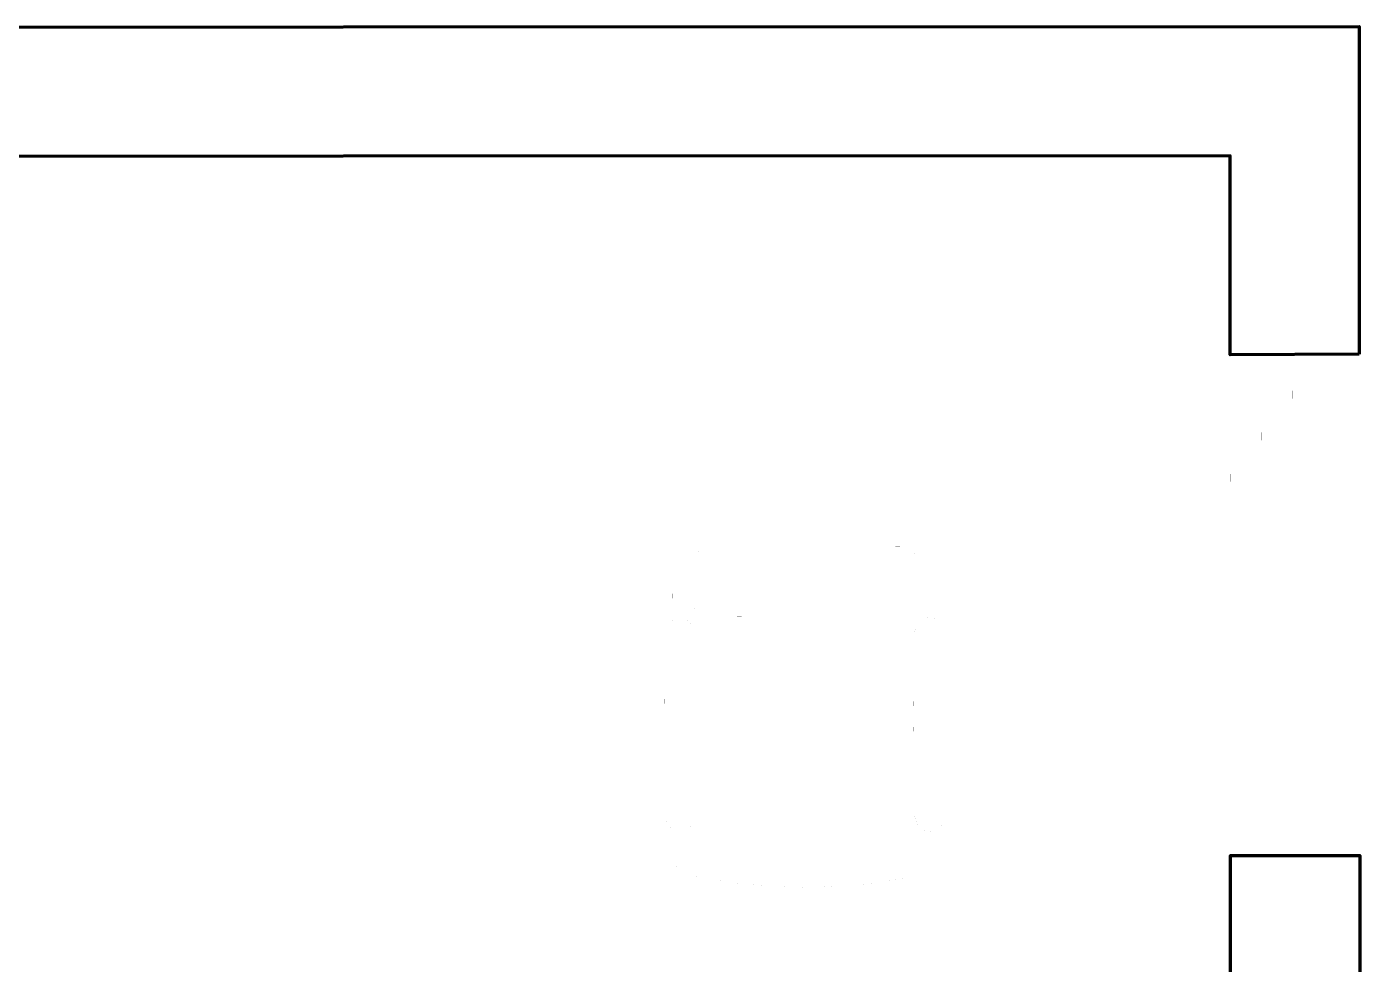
# Model space of a CAD drawing. Header units: metres. Extents: x -6.2 to 4.5, y -5 to 2.9.
# Drawn here: x 1.891 to 4.47, y 1.089 to 2.903 of the extents above; entities that cross this region are included whole.
import ezdxf

# ---------------------------------------------------------------- set-up
doc = ezdxf.new("R2010")
doc.units = ezdxf.units.M
doc.header["$LTSCALE"] = 10
doc.layers.get('0').update_dxf_attribs({"linetype": 'CONTINUOUS', "lineweight": 100})
for name, color, linetype, lineweight in [('roomitems', 2, 'CONTINUOUS', 100), ('walls', 8, 'CONTINUOUS', 100), ('windows', 3, 'CONTINUOUS', 100)]:
    doc.layers.add(name, color=color, linetype=linetype, lineweight=lineweight)

# ---------------------------------------------------------------- blocks, each defined once
blk = doc.blocks.new('W-3-1')
at = {"color": 0}
for points, const_width in [([(-404, 60), (-484.8, 60)], 0.01), ([(-484.8, 60), (-484.8, 50)], 0.01), ([(-404, 60), (-484.8, 60)], 0.01), ([(-478.1, 60), (-484.8, 60)], 0.01), ([(-484.8, 60), (-484.8, 50)], 0.01), ([(-471.4, 60), (-478.1, 60)], 0.01), ([(-464.8, 60), (-471.4, 60)], 0.01), ([(-458.1, 60), (-464.8, 60)], 0.01), ([(-451.4, 60), (-458.1, 60)], 0.01), ([(-444.8, 60), (-451.4, 60)], 0.01), ([(-438.1, 60), (-444.8, 60)], 0.01), ([(-431.4, 60), (-438.1, 60)], 0.01), ([(-424.8, 60), (-431.4, 60)], 0.01), ([(-418.1, 60), (-424.8, 60)], 0.01), ([(-411.4, 60), (-418.1, 60)], 0.01), ([(-404.8, 60), (-411.4, 60)], 0.01), ([(-404.8, 60), (-404.8, 60)], 0.01), ([(-323.2, 60), (-404, 60)], 0.01), ([(-323.2, 60), (-404, 60)], 0.01), ([(-242.4, 60), (-323.2, 60)], 0.01), ([(-242.4, 60), (-323.2, 60)], 0.01), ([(-161.6, 60), (-242.4, 60)], 0.01), ([(-161.6, 60), (-242.4, 60)], 0.01), ([(-80.8, 60), (-161.6, 60)], 0.01), ([(-80.8, 60), (-161.6, 60)], 0.01), ([(0, 60), (-80.8, 60)], 0.01), ([(0, 60), (-80.8, 60)], 0.01), ([(80.8, 60), (0, 60)], 0.01), ([(80.8, 60), (0, 60)], 0.01), ([(161.6, 60), (80.8, 60)], 0.01), ([(161.6, 60), (80.8, 60)], 0.01), ([(242.4, 60), (161.6, 60)], 0.01), ([(242.4, 60), (161.6, 60)], 0.01), ([(323.2, 60), (242.4, 60)], 0.01), ([(323.2, 60), (242.4, 60)], 0.01), ([(404, 60), (323.2, 60)], 0.01), ([(404, 60), (323.2, 60)], 0.01), ([(484.8, 60), (404, 60)], 0.01), ([(484.8, 60), (404, 60)], 0.01), ([(411.4, 60), (404.8, 60)], 0.01), ([(418.1, 60), (411.4, 60)], 0.01), ([(424.8, 60), (418.1, 60)], 0.01), ([(431.4, 60), (424.8, 60)], 0.01), ([(438.1, 60), (431.4, 60)], 0.01), ([(444.8, 60), (438.1, 60)], 0.01), ([(451.4, 60), (444.8, 60)], 0.01), ([(458.1, 60), (451.4, 60)], 0.01), ([(464.8, 60), (458.1, 60)], 0.01), ([(471.4, 60), (464.8, 60)], 0.01), ([(478.1, 60), (471.4, 60)], 0.01), ([(484.8, 60), (478.1, 60)], 0.01), ([(484.8, 50), (484.8, 60)], 0.01), ([(484.8, 60), (484.8, 60)], 0.01), ([(484.8, 50), (484.8, 60)], 0.01), ([(-484.8, 50), (-484.8, 40)], 0.01), ([(-484.8, 50), (-484.8, 40)], 0.01), ([(-484.8, 40), (-484.8, 30)], 0.01), ([(-484.8, 40), (-484.8, 30)], 0.01), ([(-484.8, 30), (-484.8, 20)], 0.01), ([(-484.8, 30), (-484.8, 20)], 0.01), ([(484.8, 40), (484.8, 50)], 0.01), ([(484.8, 40), (484.8, 50)], 0.01), ([(484.8, 30), (484.8, 40)], 0.01), ([(484.8, 30), (484.8, 40)], 0.01), ([(484.8, 20), (484.8, 30)], 0.01), ([(484.8, 20), (484.8, 30)], 0.01), ([(-484.8, 20), (-484.8, 10)], 0.01), ([(-484.8, 20), (-484.8, 10)], 0.01), ([(-484.8, 10), (-484.8, 0)], 0.01), ([(-484.8, 10), (-484.8, 0)], 0.01), ([(-484.8, 0), (-484.8, -10)], 0.01), ([(-484.8, 0), (-484.8, 0)], 0.01), ([(-484.8, 0), (-404, 0)], 0.01), ([(-484.8, 0), (-484.8, -10)], 0.01), ([(-484.8, 0), (-484.8, 0)], 0.04), ([(-484.8, 0), (-478.1, 0)], 0.04), ([(-478.1, 0), (-471.4, 0)], 0.04), ([(-471.4, 0), (-464.8, 0)], 0.04), ([(-464.8, 0), (-458.1, 0)], 0.04), ([(-458.1, 0), (-451.4, 0)], 0.04), ([(-451.4, 0), (-444.8, 0)], 0.04), ([(-444.8, 0), (-438.1, 0)], 0.04), ([(-438.1, 0), (-431.4, 0)], 0.04), ([(-431.4, 0), (-424.8, 0)], 0.04), ([(-424.8, 0), (-418.1, 0)], 0.04), ([(-418.1, 0), (-411.4, 0)], 0.04), ([(-411.4, 0), (-404.8, 0)], 0.04), ([(-404, 0), (-323.2, 0)], 0.01), ([(-323.2, 0), (-242.4, 0)], 0.01), ([(-242.4, 0), (-161.6, 0)], 0.01), ([(-161.6, 0), (-80.8, 0)], 0.01), ([(-80.8, 0), (0, 0)], 0.01), ([(-40, 0), (-40, 0)], 0.04), ([(-40, 0), (-33.3, 0)], 0.04), ([(-33.3, 0), (-26.7, 0)], 0.04), ([(-26.7, 0), (-20, 0)], 0.04), ([(-20, 0), (-13.3, 0)], 0.04), ([(-13.3, 0), (-6.7, 0)], 0.04), ([(-6.7, 0), (0, 0)], 0.04), ([(0, 0), (80.8, 0)], 0.01), ([(0, 0), (6.7, 0)], 0.04), ([(6.7, 0), (13.3, 0)], 0.04), ([(13.3, 0), (20, 0)], 0.04), ([(20, 0), (26.7, 0)], 0.04), ([(26.7, 0), (33.3, 0)], 0.04), ([(33.3, 0), (40, 0)], 0.04), ([(80.8, 0), (161.6, 0)], 0.01), ([(161.6, 0), (242.4, 0)], 0.01), ([(242.4, 0), (323.2, 0)], 0.01), ([(323.2, 0), (404, 0)], 0.01), ([(404, 0), (484.8, 0)], 0.01), ([(404.8, 0), (404.8, 0)], 0.04), ([(404.8, 0), (411.4, 0)], 0.04), ([(411.4, 0), (418.1, 0)], 0.04), ([(418.1, 0), (424.8, 0)], 0.04), ([(424.8, 0), (431.4, 0)], 0.04), ([(431.4, 0), (438.1, 0)], 0.04), ([(438.1, 0), (444.8, 0)], 0.04), ([(444.8, 0), (451.4, 0)], 0.04), ([(451.4, 0), (458.1, 0)], 0.04), ([(458.1, 0), (464.8, 0)], 0.04), ([(464.8, 0), (471.4, 0)], 0.04), ([(471.4, 0), (478.1, 0)], 0.04), ([(478.1, 0), (484.8, 0)], 0.04), ([(484.8, 10), (484.8, 20)], 0.01), ([(484.8, 10), (484.8, 20)], 0.01), ([(484.8, 0), (484.8, 10)], 0.01), ([(484.8, 0), (484.8, 10)], 0.01), ([(484.8, -10), (484.8, 0)], 0.01), ([(484.8, -10), (484.8, 0)], 0.01), ([(-484.8, -10), (-484.8, -20)], 0.01), ([(-484.8, -10), (-484.8, -20)], 0.01), ([(-484.8, -20), (-484.8, -30)], 0.01), ([(-484.8, -20), (-484.8, -30)], 0.01), ([(484.8, -20), (484.8, -10)], 0.01), ([(484.8, -20), (484.8, -10)], 0.01), ([(484.8, -30), (484.8, -20)], 0.01), ([(484.8, -30), (484.8, -20)], 0.01), ([(-484.8, -30), (-484.8, -40)], 0.01), ([(-484.8, -30), (-484.8, -40)], 0.01), ([(-484.8, -40), (-484.8, -50)], 0.01), ([(-484.8, -40), (-484.8, -50)], 0.01), ([(-484.8, -50), (-484.8, -60)], 0.01), ([(-484.8, -50), (-484.8, -60)], 0.01), ([(484.8, -40), (484.8, -30)], 0.01), ([(484.8, -40), (484.8, -30)], 0.01), ([(484.8, -50), (484.8, -40)], 0.01), ([(484.8, -50), (484.8, -40)], 0.01), ([(484.8, -60), (484.8, -50)], 0.01), ([(484.8, -60), (484.8, -50)], 0.01), ([(-484.8, -60), (-484.8, -60)], 0.01), ([(-484.8, -60), (-404, -60)], 0.01), ([(-484.8, -60), (-484.8, -60)], 0.01), ([(-484.8, -60), (-484.8, -60)], 0.01), ([(-484.8, -60), (-484.8, -60)], 0.01), ([(-484.8, -60), (-484.8, -60)], 0.01), ([(-484.8, -60), (-484.8, -60)], 0.01), ([(-484.8, -60), (-484.8, -60)], 0.01), ([(-484.8, -60), (-484.8, -60)], 0.01), ([(-484.8, -60), (-484.8, -60)], 0.01), ([(-484.8, -60), (-484.8, -60)], 0.01), ([(-484.8, -60), (-484.8, -60)], 0.01), ([(-484.8, -60), (-484.8, -60)], 0.01), ([(-484.8, -60), (-484.8, -60)], 0.01), ([(-484.8, -60), (-484.8, -60)], 0.01), ([(-484.8, -60), (-484.8, -60)], 0.01), ([(-484.8, -60), (-484.8, -60)], 0.01), ([(-484.8, -60), (-404, -60)], 0.01), ([(-484.8, -60), (-478.1, -60)], 0.01), ([(-478.1, -60), (-471.4, -60)], 0.01), ([(-471.4, -60), (-464.8, -60)], 0.01), ([(-464.8, -60), (-458.1, -60)], 0.01), ([(-458.1, -60), (-451.4, -60)], 0.01), ([(-451.4, -60), (-444.8, -60)], 0.01), ([(-444.8, -60), (-438.1, -60)], 0.01), ([(-438.1, -60), (-431.4, -60)], 0.01), ([(-431.4, -60), (-424.8, -60)], 0.01), ([(-424.8, -60), (-418.1, -60)], 0.01), ([(-418.1, -60), (-411.4, -60)], 0.01), ([(-411.4, -60), (-404.8, -60)], 0.01), ([(-404, -60), (-323.2, -60)], 0.01), ([(-404, -60), (-323.2, -60)], 0.01), ([(-323.2, -60), (-242.4, -60)], 0.01), ([(-323.2, -60), (-242.4, -60)], 0.01), ([(-242.4, -60), (-161.6, -60)], 0.01), ([(-242.4, -60), (-161.6, -60)], 0.01), ([(-161.6, -60), (-80.8, -60)], 0.01), ([(-161.6, -60), (-80.8, -60)], 0.01), ([(-80.8, -60), (0, -60)], 0.01), ([(-80.8, -60), (0, -60)], 0.01), ([(0, -60), (80.8, -60)], 0.01), ([(0, -60), (80.8, -60)], 0.01), ([(80.8, -60), (161.6, -60)], 0.01), ([(80.8, -60), (161.6, -60)], 0.01), ([(161.6, -60), (242.4, -60)], 0.01), ([(161.6, -60), (242.4, -60)], 0.01), ([(242.4, -60), (323.2, -60)], 0.01), ([(242.4, -60), (323.2, -60)], 0.01), ([(323.2, -60), (404, -60)], 0.01), ([(323.2, -60), (404, -60)], 0.01), ([(404, -60), (484.8, -60)], 0.01), ([(404, -60), (484.8, -60)], 0.01), ([(404.8, -60), (404.8, -60)], 0.01), ([(404.8, -60), (411.4, -60)], 0.01), ([(411.4, -60), (418.1, -60)], 0.01), ([(418.1, -60), (424.8, -60)], 0.01), ([(424.8, -60), (431.4, -60)], 0.01), ([(431.4, -60), (438.1, -60)], 0.01), ([(438.1, -60), (444.8, -60)], 0.01), ([(444.8, -60), (451.4, -60)], 0.01), ([(451.4, -60), (458.1, -60)], 0.01), ([(458.1, -60), (464.8, -60)], 0.01), ([(464.8, -60), (471.4, -60)], 0.01), ([(471.4, -60), (478.1, -60)], 0.01), ([(478.1, -60), (484.8, -60)], 0.01)]:
    blk.add_lwpolyline(points, dxfattribs=dict(at, const_width=const_width))
blk = doc.blocks.new('F-3-1')
at = {"color": 0, "const_width": 0.01}
for points in [[(-768.7, 718.5), (-768.7, 718.5)], [(-768.7, 718.5), (-640.6, 718.5)], [(-768.7, 598.7), (-768.7, 718.5)], [(-768.7, 718.5), (-768.7, 718.5)], [(-768.7, 718.5), (-768.7, 718.5)], [(-640.6, 718.5), (-512.5, 718.5)], [(-512.5, 718.5), (-384.4, 718.5)], [(-384.4, 718.5), (-256.2, 718.5)], [(-256.2, 718.5), (-128.1, 718.5)], [(-128.1, 718.5), (0, 718.5)], [(0, 718.5), (128.1, 718.5)], [(128.1, 718.5), (256.2, 718.5)], [(256.2, 718.5), (384.4, 718.5)], [(384.4, 718.5), (512.5, 718.5)], [(512.5, 718.5), (640.6, 718.5)], [(640.6, 718.5), (768.7, 718.5)], [(768.7, 718.5), (768.7, 598.7)], [(-768.7, 479), (-768.7, 598.7)], [(768.7, 598.7), (768.7, 479)], [(-768.7, 359.2), (-768.7, 479)], [(768.7, 479), (768.7, 359.2)], [(-768.7, 239.5), (-768.7, 359.2)], [(768.7, 359.2), (768.7, 239.5)], [(-768.7, 119.7), (-768.7, 239.5)], [(768.7, 239.5), (768.7, 119.7)], [(-768.7, 0), (-768.7, 119.7)], [(768.7, 119.7), (768.7, 0)], [(-768.7, -119.7), (-768.7, 0)], [(768.7, 0), (768.7, -119.7)], [(-768.7, -239.5), (-768.7, -119.7)], [(768.7, -119.7), (768.7, -239.5)], [(-768.7, -359.2), (-768.7, -239.5)], [(768.7, -239.5), (768.7, -359.2)], [(-768.7, -479), (-768.7, -359.2)], [(768.7, -359.2), (768.7, -479)], [(-768.7, -598.7), (-768.7, -479)], [(768.7, -479), (768.7, -598.7)], [(-768.7, -718.5), (-768.7, -598.7)], [(768.7, -598.7), (768.7, -718.5)], [(-768.7, -718.5), (-768.7, -718.5)], [(-768.7, -718.5), (-640.6, -718.5)], [(-640.6, -718.5), (-768.7, -718.5)], [(-640.6, -718.5), (-512.5, -718.5)], [(-512.5, -718.5), (-640.6, -718.5)], [(-512.5, -718.5), (-384.4, -718.5)], [(-384.4, -718.5), (-512.5, -718.5)], [(-384.4, -718.5), (-256.2, -718.5)], [(-256.2, -718.5), (-384.4, -718.5)], [(-256.2, -718.5), (-128.1, -718.5)], [(-128.1, -718.5), (-256.2, -718.5)], [(-128.1, -718.5), (0, -718.5)], [(0, -718.5), (-128.1, -718.5)], [(0, -718.5), (128.1, -718.5)], [(128.1, -718.5), (0, -718.5)], [(128.1, -718.5), (256.2, -718.5)], [(256.2, -718.5), (128.1, -718.5)], [(256.2, -718.5), (384.4, -718.5)], [(384.4, -718.5), (256.2, -718.5)], [(384.4, -718.5), (512.5, -718.5)], [(512.5, -718.5), (384.4, -718.5)], [(512.5, -718.5), (640.6, -718.5)], [(640.6, -718.5), (512.5, -718.5)], [(640.6, -718.5), (768.7, -718.5)], [(768.7, -718.5), (640.6, -718.5)]]:
    blk.add_lwpolyline(points, dxfattribs=at)
blk = doc.blocks.new('F-3-4')
at = {"color": 0, "const_width": 0.01}
for points in [[(-216.5, 308.2), (-213.1, 313.4)], [(-213.1, 313.4), (-209.2, 318)], [(-209.2, 318), (-204.9, 322)], [(-204.9, 322), (-200.3, 325.1)], [(-200.3, 325.1), (-195.4, 327.5)], [(-195.4, 327.5), (-190.2, 329)], [(-190.2, 329), (-184.8, 329.5)], [(-184.8, 329.5), (-184.8, 329.5)], [(-184.8, 329.5), (-154, 329.5)], [(-184.8, 329.5), (-184.8, 329.5)], [(-184.8, 329.5), (-184.8, 329.5)], [(-184.8, 329.5), (-184.8, 329.5)], [(-184.8, 329.5), (-184.8, 329.5)], [(-184.8, 329.5), (-184.8, 329.5)], [(-184.8, 329.5), (-184.8, 329.5)], [(-184.8, 329.5), (-184.8, 329.5)], [(-184.8, 329.5), (-184.8, 329.5)], [(-184.8, 329.5), (-184.8, 329.5)], [(-184.8, 329.5), (-184.8, 329.5)], [(-184.8, 329.5), (-184.8, 329.5)], [(-184.8, 329.5), (-184.8, 329.5)], [(-184.8, 329.5), (-184.8, 329.5)], [(-184.8, 329.5), (-184.8, 329.5)], [(-154, 329.5), (-123.2, 329.5)], [(-123.2, 329.5), (-92.4, 329.5)], [(-92.4, 329.5), (-61.6, 329.5)], [(-61.6, 329.5), (-30.8, 329.5)], [(-30.8, 329.5), (0, 329.5)], [(0, 329.5), (30.8, 329.5)], [(30.8, 329.5), (61.6, 329.5)], [(61.6, 329.5), (92.4, 329.5)], [(92.4, 329.5), (123.2, 329.5)], [(123.2, 329.5), (154, 329.5)], [(154, 329.5), (184.8, 329.5)], [(184.8, 329.5), (190.3, 329)], [(190.3, 329), (195.6, 327.6)], [(195.6, 327.6), (200.6, 325.3)], [(200.6, 325.3), (205.2, 322.1)], [(205.2, 322.1), (209.5, 318.3)], [(209.5, 318.3), (213.4, 313.7)], [(213.4, 313.7), (216.7, 308.5)], [(-224.7, 282.4), (-223.6, 289.4)], [(-223.6, 289.4), (-221.8, 296.1)], [(-221.8, 296.1), (-219.4, 302.4)], [(-219.4, 302.4), (-216.5, 308.2)], [(216.7, 308.5), (219.6, 302.7)], [(219.6, 302.7), (221.9, 296.5)], [(221.9, 296.5), (223.6, 289.7)], [(223.6, 289.7), (224.7, 282.6)], [(-257, 259.4), (-257.1, 257)], [(-257.1, 257), (-257, 259.4)], [(-256.6, 261.8), (-257, 259.4)], [(-257, 259.4), (-256.6, 261.8)], [(-256, 264), (-256.6, 261.8)], [(-256.6, 261.8), (-256, 264)], [(-255.2, 266.1), (-256, 264)], [(-256, 264), (-255.2, 266.1)], [(-254.2, 268), (-255.2, 266.1)], [(-255.2, 266.1), (-254.2, 268)], [(-253.1, 269.8), (-254.2, 268)], [(-254.2, 268), (-253.1, 269.8)], [(-251.8, 271.3), (-253.1, 269.8)], [(-253.1, 269.8), (-251.8, 271.3)], [(-250.3, 272.6), (-251.8, 271.3)], [(-251.8, 271.3), (-250.3, 272.6)], [(-248.7, 273.7), (-250.3, 272.6)], [(-250.3, 272.6), (-248.7, 273.7)], [(-247.1, 274.5), (-248.7, 273.7)], [(-248.7, 273.7), (-247.1, 274.5)], [(-245.3, 274.9), (-247.1, 274.5)], [(-247.1, 274.5), (-245.3, 274.9)], [(-243.4, 275.1), (-245.3, 274.9)], [(-245.3, 274.9), (-243.4, 275.1)], [(-241.9, 275.1), (-243.4, 275.1)], [(-243.4, 275.1), (-241.9, 275.1)], [(-240.4, 275.1), (-241.9, 275.1)], [(-241.9, 275.1), (-240.4, 275.1)], [(-238.8, 275.1), (-240.4, 275.1)], [(-240.4, 275.1), (-238.8, 275.1)], [(-237.3, 275.1), (-238.8, 275.1)], [(-238.8, 275.1), (-237.3, 275.1)], [(-235.8, 275.1), (-237.3, 275.1)], [(-237.3, 275.1), (-235.8, 275.1)], [(-234.2, 275.1), (-235.8, 275.1)], [(-235.8, 275.1), (-234.2, 275.1)], [(-232.7, 275.1), (-234.2, 275.1)], [(-234.2, 275.1), (-232.7, 275.1)], [(-231.2, 275.1), (-232.7, 275.1)], [(-232.7, 275.1), (-231.2, 275.1)], [(-229.6, 275.1), (-231.2, 275.1)], [(-231.2, 275.1), (-229.6, 275.1)], [(-228.1, 275.1), (-229.6, 275.1)], [(-229.6, 275.1), (-228.1, 275.1)], [(-226.6, 275.1), (-228.1, 275.1)], [(-228.1, 275.1), (-226.6, 275.1)], [(-225, 275.1), (-226.6, 275.1)], [(-226.6, 275.1), (-225, 275.1)], [(-225, 275.1), (-224.7, 282.4)], [(-225, 272.9), (-225, 275.1)], [(-225, 275.1), (-225, 275.1)], [(-225, 275.1), (-225, 275.1)], [(-225, 275.1), (-225, 267.7)], [(-225, 270.7), (-225, 272.9)], [(-225, 268.5), (-225, 270.7)], [(-225, 266.3), (-225, 268.5)], [(-225, 267.7), (-225, 260.3)], [(-225, 264.1), (-225, 266.3)], [(-225, 261.9), (-225, 264.1)], [(-225, 259.7), (-225, 261.9)], [(-225, 260.3), (-225, 252.9)], [(-225, 257.5), (-225, 259.7)], [(224.7, 282.6), (225, 275.1)], [(225, 275.1), (225, 272.9)], [(225, 275.1), (225, 275.1)], [(225, 275.1), (225, 267.7)], [(226.6, 275.1), (225, 275.1)], [(225, 272.9), (225, 270.7)], [(225, 270.7), (225, 268.5)], [(225, 268.5), (225, 266.3)], [(225, 267.7), (225, 260.3)], [(225, 266.3), (225, 264.1)], [(225, 264.1), (225, 261.9)], [(225, 261.9), (225, 259.7)], [(225, 260.3), (225, 252.9)], [(225, 259.7), (225, 257.5)], [(228.1, 275.1), (226.6, 275.1)], [(229.6, 275.1), (228.1, 275.1)], [(231.2, 275.1), (229.6, 275.1)], [(232.7, 275.1), (231.2, 275.1)], [(234.2, 275.1), (232.7, 275.1)], [(235.8, 275.1), (234.2, 275.1)], [(237.3, 275.1), (235.8, 275.1)], [(238.8, 275.1), (237.3, 275.1)], [(240.4, 275.1), (238.8, 275.1)], [(241.9, 275.1), (240.4, 275.1)], [(243.4, 275.1), (241.9, 275.1)], [(245.3, 274.9), (243.4, 275.1)], [(247.1, 274.5), (245.3, 274.9)], [(248.7, 273.7), (247.1, 274.5)], [(250.3, 272.6), (248.7, 273.7)], [(251.8, 271.3), (250.3, 272.6)], [(253.1, 269.8), (251.8, 271.3)], [(254.2, 268), (253.1, 269.8)], [(255.2, 266.1), (254.2, 268)], [(256, 264), (255.2, 266.1)], [(256.6, 261.8), (256, 264)], [(257, 259.4), (256.6, 261.8)], [(257.1, 257), (257, 259.4)], [(-257.1, 257), (-257.1, 251.3)], [(-257.1, 251.1), (-257.1, 257)], [(-257.1, 251.3), (-257.1, 245.6)], [(-257.1, 245.2), (-257.1, 251.1)], [(-257.1, 245.6), (-257.1, 239.9)], [(-257.1, 239.3), (-257.1, 245.2)], [(-257.1, 239.9), (-257.1, 234.2)], [(-257.1, 233.4), (-257.1, 239.3)], [(-257.1, 234.2), (-257.1, 228.5)], [(-257.1, 227.5), (-257.1, 233.4)], [(-225, 255.3), (-225, 257.5)], [(-225, 253.1), (-225, 255.3)], [(-225, 250.9), (-225, 253.1)], [(-225, 252.9), (-225, 245.5)], [(-225, 248.7), (-225, 250.9)], [(-224.7, 241.3), (-225, 248.7)], [(-224.7, 241.3), (-225, 248.7)], [(-225, 248.7), (-225, 243.5)], [(-225, 245.5), (-225, 238)], [(-225, 243.5), (-225, 238.3)], [(-225, 238.3), (-225, 233.1)], [(-225, 238), (-225, 230.6)], [(-225, 233.1), (-225, 227.9)], [(-223.6, 234.1), (-224.7, 241.3)], [(-223.6, 234.1), (-224.7, 241.3)], [(-221.9, 227.4), (-223.6, 234.1)], [(-221.9, 227.4), (-223.6, 234.1)], [(223.6, 234.4), (221.8, 227.7)], [(223.6, 234.4), (221.8, 227.7)], [(224.7, 241.5), (223.6, 234.4)], [(224.7, 241.5), (223.6, 234.4)], [(225, 248.7), (224.7, 241.5)], [(225, 248.7), (224.7, 241.5)], [(225, 257.5), (225, 255.3)], [(225, 255.3), (225, 253.1)], [(225, 253.1), (225, 250.9)], [(225, 252.9), (225, 245.5)], [(225, 250.9), (225, 248.7)], [(225, 243.5), (225, 248.7)], [(225, 245.5), (225, 238)], [(225, 238.3), (225, 243.5)], [(225, 233.1), (225, 238.3)], [(225, 238), (225, 230.6)], [(225, 227.9), (225, 233.1)], [(257.1, 251.1), (257.1, 257)], [(257.1, 245.2), (257.1, 251.1)], [(257.1, 239.3), (257.1, 245.2)], [(257.1, 233.4), (257.1, 239.3)], [(257.1, 227.5), (257.1, 233.4)], [(-257.1, 228.5), (-257.1, 222.8)], [(-257.1, 221.6), (-257.1, 227.5)], [(-257.1, 222.8), (-257.1, 217.1)], [(-257.1, 215.7), (-257.1, 221.6)], [(-257.1, 217.1), (-257.1, 211.4)], [(-257.1, 209.8), (-257.1, 215.7)], [(-257.1, 211.4), (-257.1, 205.7)], [(-257.1, 203.9), (-257.1, 209.8)], [(-225, 230.6), (-225, 223.2)], [(-225, 227.9), (-225, 222.7)], [(-225, 223.2), (-225, 215.8)], [(-225, 222.7), (-225, 217.5)], [(-225, 217.5), (-225, 212.2)], [(-225, 215.8), (-225, 208.4)], [(-225, 212.2), (-225, 207)], [(-225, 208.4), (-225, 201)], [(-225, 207), (-225, 201.8)], [(-219.6, 221.1), (-221.9, 227.4)], [(-219.6, 221.1), (-221.9, 227.4)], [(-216.7, 215.3), (-219.6, 221.1)], [(-216.7, 215.3), (-219.6, 221.1)], [(-213.4, 210.1), (-216.7, 215.3)], [(-213.4, 210.1), (-216.7, 215.3)], [(-209.5, 205.6), (-213.4, 210.1)], [(-209.5, 205.6), (-213.4, 210.1)], [(213.1, 210.4), (209.2, 205.8)], [(213.1, 210.4), (209.2, 205.8)], [(216.5, 215.7), (213.1, 210.4)], [(216.5, 215.7), (213.1, 210.4)], [(219.4, 221.5), (216.5, 215.7)], [(219.4, 221.5), (216.5, 215.7)], [(221.8, 227.7), (219.4, 221.5)], [(221.8, 227.7), (219.4, 221.5)], [(225, 230.6), (225, 223.2)], [(225, 222.7), (225, 227.9)], [(225, 223.2), (225, 215.8)], [(225, 217.5), (225, 222.7)], [(225, 212.2), (225, 217.5)], [(225, 215.8), (225, 208.4)], [(225, 207), (225, 212.2)], [(225, 208.4), (225, 201)], [(225, 201.8), (225, 207)], [(257.1, 221.6), (257.1, 227.5)], [(257.1, 215.7), (257.1, 221.6)], [(257.1, 209.8), (257.1, 215.7)], [(257.1, 203.9), (257.1, 209.8)], [(-263.8, 179.8), (-261.4, 182.7)], [(-261.4, 182.7), (-258.7, 185.3)], [(-258.7, 185.3), (-255.8, 187.5)], [(-257.1, 205.7), (-257.1, 200)], [(-257.1, 198), (-257.1, 203.9)], [(-257.1, 200), (-257.1, 194.3)], [(-257.1, 192.1), (-257.1, 198)], [(-257.1, 194.3), (-257.1, 188.6)], [(-257.1, 186.2), (-257.1, 192.1)], [(-254.6, 188), (-257.1, 186.2)], [(-255.8, 187.5), (-252.7, 189.4)], [(-252.1, 189.6), (-254.6, 188)], [(-252.7, 189.4), (-249.5, 190.9)], [(-249.4, 190.8), (-252.1, 189.6)], [(-249.5, 190.9), (-246.2, 191.9)], [(-246.7, 191.6), (-249.4, 190.8)], [(-243.9, 192.2), (-246.7, 191.6)], [(-246.2, 191.9), (-241.9, 192.4)], [(-241.1, 192.3), (-243.9, 192.2)], [(-241.9, 192.4), (-237.8, 192)], [(-238.2, 192.2), (-241.1, 192.3)], [(-235.5, 191.6), (-238.2, 192.2)], [(-237.8, 192), (-233.7, 191)], [(-232.7, 190.8), (-235.5, 191.6)], [(-233.7, 191), (-229.8, 189.3)], [(-230.1, 189.6), (-232.7, 190.8)], [(-227.5, 188), (-230.1, 189.6)], [(-229.8, 189.3), (-226.2, 187)], [(-225, 186.2), (-227.5, 188)], [(-226.2, 187), (-222.7, 184.1)], [(-225, 201.8), (-225, 196.6)], [(-225, 201), (-225, 193.6)], [(-225, 196.6), (-225, 191.4)], [(-225, 193.6), (-225, 186.2)], [(-225, 191.4), (-225, 186.2)], [(-225, 186.2), (-223, 184.4)], [(-223, 184.4), (-221.2, 182.5)], [(-222.7, 184.1), (-219.6, 180.6)], [(-221.2, 182.5), (-219.4, 180.5)], [(-219.6, 180.6), (-216.8, 176.7)], [(-205.2, 201.7), (-209.5, 205.6)], [(-205.2, 201.7), (-209.5, 205.6)], [(-200.6, 198.6), (-205.2, 201.7)], [(-200.6, 198.6), (-205.2, 201.7)], [(-195.6, 196.3), (-200.6, 198.6)], [(-195.6, 196.3), (-200.6, 198.6)], [(-190.3, 194.9), (-195.6, 196.3)], [(-190.3, 194.9), (-195.6, 196.3)], [(-184.8, 194.4), (-190.3, 194.9)], [(-184.8, 194.4), (-190.3, 194.9)], [(-154, 194.4), (-184.8, 194.4)], [(-154, 194.4), (-184.8, 194.4)], [(-123.2, 194.4), (-154, 194.4)], [(-123.2, 194.4), (-154, 194.4)], [(-92.4, 194.4), (-123.2, 194.4)], [(-92.4, 194.4), (-123.2, 194.4)], [(-61.6, 194.4), (-92.4, 194.4)], [(-61.6, 194.4), (-92.4, 194.4)], [(-30.8, 194.4), (-61.6, 194.4)], [(-30.8, 194.4), (-61.6, 194.4)], [(0, 194.4), (-30.8, 194.4)], [(0, 194.4), (-30.8, 194.4)], [(30.8, 194.4), (0, 194.4)], [(30.8, 194.4), (0, 194.4)], [(61.6, 194.4), (30.8, 194.4)], [(61.6, 194.4), (30.8, 194.4)], [(92.4, 194.4), (61.6, 194.4)], [(92.4, 194.4), (61.6, 194.4)], [(123.2, 194.4), (92.4, 194.4)], [(123.2, 194.4), (92.4, 194.4)], [(154, 194.4), (123.2, 194.4)], [(154, 194.4), (123.2, 194.4)], [(184.8, 194.4), (154, 194.4)], [(184.8, 194.4), (154, 194.4)], [(190.2, 194.9), (184.8, 194.4)], [(190.2, 194.9), (184.8, 194.4)], [(195.4, 196.4), (190.2, 194.9)], [(195.4, 196.4), (190.2, 194.9)], [(200.3, 198.7), (195.4, 196.4)], [(200.3, 198.7), (195.4, 196.4)], [(204.9, 201.9), (200.3, 198.7)], [(204.9, 201.9), (200.3, 198.7)], [(209.2, 205.8), (204.9, 201.9)], [(209.2, 205.8), (204.9, 201.9)], [(217.8, 178.6), (219.4, 180.8)], [(220.8, 183), (218.3, 180.1)], [(219.4, 180.8), (221.2, 182.8)], [(223.4, 185.7), (220.8, 183)], [(221.2, 182.8), (223, 184.6)], [(223, 184.6), (225, 186.2)], [(226.3, 187.9), (223.4, 185.7)], [(225, 196.6), (225, 201.8)], [(225, 201), (225, 193.6)], [(225, 191.4), (225, 196.6)], [(225, 193.6), (225, 186.2)], [(225, 186.2), (225, 191.4)], [(225, 186.2), (227.5, 188)], [(229.4, 189.7), (226.3, 187.9)], [(227.5, 188), (230.1, 189.6)], [(232.6, 191), (229.4, 189.7)], [(230.1, 189.6), (232.7, 190.8)], [(235.9, 191.9), (232.6, 191)], [(232.7, 190.8), (235.5, 191.6)], [(235.5, 191.6), (238.2, 192.2)], [(240.2, 192.4), (235.9, 191.9)], [(238.2, 192.2), (241.1, 192.3)], [(244.3, 192), (240.2, 192.4)], [(241.1, 192.3), (243.9, 192.2)], [(243.9, 192.2), (246.7, 191.6)], [(248.4, 191), (244.3, 192)], [(246.7, 191.6), (249.4, 190.8)], [(252.3, 189.3), (248.4, 191)], [(249.4, 190.8), (252.1, 189.6)], [(252.1, 189.6), (254.6, 188)], [(256, 187), (252.3, 189.3)], [(254.6, 188), (257.1, 186.2)], [(259.4, 184.1), (256, 187)], [(257.1, 198), (257.1, 203.9)], [(257.1, 192.1), (257.1, 198)], [(257.1, 186.2), (257.1, 192.1)], [(262.5, 180.6), (259.4, 184.1)], [(265.3, 176.7), (262.5, 180.6)], [(-272.8, 156.5), (-272.1, 160.9)], [(-272.8, 128.7), (-272.8, 156.5)], [(-272.1, 160.9), (-271, 165.2)], [(-271, 165.2), (-269.7, 169.2)], [(-269.7, 169.2), (-268, 173)], [(-268, 173), (-266, 176.5)], [(-266, 176.5), (-263.8, 179.8)], [(-219.4, 180.5), (-217.8, 178.3)], [(-217.8, 178.3), (-216.3, 175.9)], [(-216.8, 176.7), (-214.4, 172.2)], [(-216.3, 175.9), (-215, 173.5)], [(-215, 173.5), (-213.8, 170.9)], [(-214.4, 172.2), (-212.5, 167.4)], [(-213.8, 170.9), (-212.7, 168.2)], [(-212.7, 168.2), (-211.8, 165.4)], [(-212.5, 167.4), (-211, 162.1)], [(-211.8, 165.4), (-211, 162.5)], [(-211, 162.5), (-210.5, 159.6)], [(-211, 162.1), (-210, 156.5)], [(-210.5, 159.6), (-210, 156.5)], [(-210, 156.5), (-210, 128.8)], [(-210, 156.5), (-210, 128.8)], [(210, 161), (209.3, 156.5)], [(209.3, 156.5), (209.3, 128.8)], [(211.1, 165.2), (210, 161)], [(210, 156.5), (210.5, 159.6)], [(210, 128.8), (210, 156.5)], [(210.5, 159.6), (211, 162.6)], [(211, 162.6), (211.8, 165.5)], [(212.4, 169.3), (211.1, 165.2)], [(211.8, 165.5), (212.7, 168.4)], [(214.1, 173.2), (212.4, 169.3)], [(212.7, 168.4), (213.8, 171.2)], [(213.8, 171.2), (215, 173.8)], [(216.1, 176.8), (214.1, 173.2)], [(215, 173.8), (216.3, 176.3)], [(218.3, 180.1), (216.1, 176.8)], [(216.3, 176.3), (217.8, 178.6)], [(267.7, 172.2), (265.3, 176.7)], [(269.6, 167.4), (267.7, 172.2)], [(271.1, 162.1), (269.6, 167.4)], [(272.1, 156.5), (271.1, 162.1)], [(272.1, 128.7), (272.1, 156.5)], [(-272.8, 100.9), (-272.8, 128.7)], [(-210, 128.8), (-210, 101.2)], [(-210, 128.8), (-210, 101.2)], [(209.3, 128.8), (209.3, 101.2)], [(210, 101.2), (210, 128.8)], [(272.1, 100.9), (272.1, 128.7)], [(-272.8, 73.1), (-272.8, 100.9)], [(-210, 101.2), (-210, 73.5)], [(-210, 101.2), (-210, 73.5)], [(209.3, 101.2), (209.3, 73.5)], [(210, 73.5), (210, 101.2)], [(272.1, 73.1), (272.1, 100.9)], [(-272.8, 45.3), (-272.8, 73.1)], [(-210, 73.5), (-210, 45.9)], [(-210, 73.5), (-210, 45.9)], [(209.3, 73.5), (209.3, 45.9)], [(210, 45.9), (210, 73.5)], [(272.1, 45.3), (272.1, 73.1)], [(-272.8, 17.5), (-272.8, 45.3)], [(-210, 45.9), (-210, 18.2)], [(-210, 45.9), (-210, 18.2)], [(209.3, 45.9), (209.3, 18.2)], [(210, 18.2), (210, 45.9)], [(272.1, 17.5), (272.1, 45.3)], [(-272.8, -10.3), (-272.8, 17.5)], [(-210, 18.2), (-210, -9.5)], [(-210, 18.2), (-210, -9.5)], [(209.3, 18.2), (209.3, -9.5)], [(210, -9.5), (210, 18.2)], [(272.1, -10.3), (272.1, 17.5)], [(-272.8, -38.1), (-272.8, -10.3)], [(-210, -9.5), (-210, -37.1)], [(-210, -9.5), (-210, -37.1)], [(209.3, -9.5), (209.3, -37.1)], [(210, -37.1), (210, -9.5)], [(272.1, -38.1), (272.1, -10.3)], [(-272.8, -65.9), (-272.8, -38.1)], [(-210, -37.1), (-210, -64.8)], [(-210, -37.1), (-210, -64.8)], [(209.3, -37.1), (209.3, -64.8)], [(210, -64.8), (210, -37.1)], [(272.1, -65.9), (272.1, -38.1)], [(-272.8, -93.7), (-272.8, -65.9)], [(-210, -64.8), (-210, -92.5)], [(-210, -64.8), (-210, -92.5)], [(209.3, -64.8), (209.3, -92.5)], [(210, -92.5), (210, -64.8)], [(272.1, -93.7), (272.1, -65.9)], [(-272.8, -121.5), (-272.8, -93.7)], [(-210, -92.5), (-210, -120.1)], [(-210, -92.5), (-210, -120.1)], [(209.3, -92.5), (209.3, -120.1)], [(210, -120.1), (210, -92.5)], [(272.1, -121.5), (272.1, -93.7)], [(-272.8, -149.3), (-272.8, -121.5)], [(-210, -120.1), (-210, -147.8)], [(-210, -120.1), (-210, -147.8)], [(209.3, -120.1), (209.3, -147.8)], [(210, -147.8), (210, -120.1)], [(272.1, -149.3), (272.1, -121.5)], [(-272.8, -177.1), (-272.8, -149.3)], [(-210, -147.8), (-210, -175.4)], [(-210, -147.8), (-210, -175.4)], [(209.3, -147.8), (209.3, -175.4)], [(210, -175.4), (210, -147.8)], [(272.1, -177.1), (272.1, -149.3)], [(-272.8, -182.8), (-272.8, -177.1)], [(-210, -178.8), (-210.1, -180.5)], [(-210.1, -180.5), (-210.1, -182.2)], [(-210, -175.4), (-210, -177.1)], [(-210, -175.4), (-210, -175.4)], [(-210, -175.4), (-210, -176.1)], [(-210, -175.4), (-210, -175.4)], [(-210, -175.4), (-210, -175.4)], [(-210, -175.4), (-210, -175.4)], [(-210, -175.4), (-210, -175.4)], [(-210, -175.4), (-210, -175.4)], [(-210, -175.4), (-210, -175.4)], [(-210, -175.4), (-210, -175.4)], [(-210, -175.4), (-210, -175.4)], [(-210, -175.4), (-210, -175.4)], [(-210, -175.4), (-210, -175.4)], [(-210, -175.4), (-210, -175.4)], [(-210, -175.4), (-210, -175.4)], [(-210, -175.4), (-210, -175.4)], [(-210, -175.4), (-210, -175.4)], [(-210, -175.4), (-210, -175.4)], [(-210, -175.4), (-210, -175.4)], [(-210, -175.4), (-210, -175.4)], [(-210, -175.4), (-210, -175.4)], [(-210, -175.4), (-210, -175.4)], [(-210, -175.4), (-210, -175.4)], [(-210, -175.4), (-210, -175.4)], [(-210, -175.4), (-210, -175.4)], [(-210, -175.4), (-210, -175.4)], [(-210, -175.4), (-210, -175.4)], [(-210, -175.4), (-210, -175.4)], [(-210, -175.4), (-210, -175.4)], [(-210, -176.1), (-210, -176.7)], [(-210, -176.7), (-210, -177.3)], [(-210, -177.1), (-210, -178.8)], [(-210, -177.3), (-210, -177.9)], [(-210, -177.9), (-210, -178.5)], [(-210, -178.5), (-210, -179.1)], [(-210, -179.1), (-210, -179.8)], [(-210, -179.8), (-210, -180.4)], [(-210, -180.4), (-210, -181)], [(209.3, -175.4), (209.3, -175.4)], [(209.3, -175.4), (209.3, -175.4)], [(209.3, -175.4), (209.3, -175.4)], [(209.3, -175.4), (209.3, -175.4)], [(209.3, -175.4), (209.3, -175.4)], [(209.3, -175.4), (209.3, -175.4)], [(209.3, -175.4), (209.3, -175.4)], [(209.3, -175.4), (209.3, -175.4)], [(209.3, -175.4), (209.3, -175.4)], [(209.3, -175.4), (209.3, -175.4)], [(209.3, -175.4), (209.3, -175.4)], [(209.3, -175.4), (209.3, -175.4)], [(209.3, -175.4), (209.4, -175.4)], [(209.4, -175.4), (209.5, -175.4)], [(209.5, -175.4), (209.5, -175.4)], [(209.5, -175.4), (209.6, -175.4)], [(209.6, -175.4), (209.6, -175.4)], [(209.6, -175.4), (209.7, -175.4)], [(209.7, -175.4), (209.7, -175.4)], [(209.7, -175.4), (209.8, -175.4)], [(209.8, -181.1), (210, -175.4)], [(210, -175.4), (209.8, -181.1)], [(209.8, -175.4), (209.9, -175.4)], [(209.9, -175.4), (209.9, -175.4)], [(209.9, -175.4), (210, -175.4)], [(210, -175.4), (210, -175.4)], [(210, -175.4), (210, -175.4)], [(210, -175.4), (210, -175.4)], [(210, -175.4), (210, -175.4)], [(272.1, -177.7), (272.1, -177.1)], [(272.1, -178.3), (272.1, -177.7)], [(272.1, -178.9), (272.1, -178.3)], [(272.1, -179.6), (272.1, -178.9)], [(272.1, -180.2), (272.1, -179.6)], [(272.1, -180.8), (272.1, -180.2)], [(-272.3, -188.3), (-272.8, -182.8)], [(-271.2, -193.5), (-272.3, -188.3)], [(-269.6, -198.5), (-271.2, -193.5)], [(-267.5, -203.1), (-269.6, -198.5)], [(-265, -207.4), (-267.5, -203.1)], [(-216.3, -204.9), (-219, -209)], [(-215.5, -203.5), (-218, -207.7)], [(-214, -200.3), (-216.3, -204.9)], [(-213.4, -198.9), (-215.5, -203.5)], [(-212.1, -195.2), (-214, -200.3)], [(-211.8, -193.8), (-213.4, -198.9)], [(-211.6, -193.7), (-212.1, -195.2)], [(-210.6, -188.5), (-211.8, -193.8)], [(-211.2, -192.2), (-211.6, -193.7)], [(-210.9, -190.6), (-211.2, -192.2)], [(-210.6, -189), (-210.9, -190.6)], [(-210, -182.9), (-210.6, -188.5)], [(-210.4, -187.3), (-210.6, -189)], [(-210.3, -185.6), (-210.4, -187.3)], [(-210.2, -183.9), (-210.3, -185.6)], [(-210.1, -182.2), (-210.2, -183.9)], [(-210, -181), (-210, -181.6)], [(-210, -181.6), (-210, -182.2)], [(-210, -182.2), (-210, -182.9)], [(210.2, -186.7), (209.8, -181.1)], [(209.8, -181.1), (210.2, -186.7)], [(211.1, -192), (210.2, -186.7)], [(210.2, -186.7), (211.1, -192)], [(212.6, -197.1), (211.1, -192)], [(211.1, -192), (212.6, -197.1)], [(214.5, -201.9), (212.6, -197.1)], [(212.6, -197.1), (214.5, -201.9)], [(216.8, -206.2), (214.5, -201.9)], [(214.5, -201.9), (216.8, -206.2)], [(219.6, -210.2), (216.8, -206.2)], [(216.8, -206.2), (219.6, -210.2)], [(263.9, -209), (266.4, -204.9)], [(266.4, -204.9), (268.6, -200.4)], [(268.6, -200.4), (270.3, -195.4)], [(270.3, -195.4), (271.5, -190.1)], [(271.5, -190.1), (272.1, -184.5)], [(272.1, -181.4), (272.1, -180.8)], [(272.1, -182), (272.1, -181.4)], [(272.1, -182.6), (272.1, -182)], [(272.1, -183.3), (272.1, -182.6)], [(272.1, -183.9), (272.1, -183.3)], [(272.1, -184.5), (272.1, -183.9)], [(-262.1, -211.1), (-265, -207.4)], [(-258.9, -214.4), (-262.1, -211.1)], [(-255.4, -217.2), (-258.9, -214.4)], [(-251.6, -219.3), (-255.4, -217.2)], [(-253, -218.3), (-253, -218.3)], [(-253, -218.3), (-253, -222.5)], [(-248.9, -220), (-253, -218.3)], [(-253, -218.3), (-253, -218.3)], [(-253, -218.3), (-253, -218.3)], [(-253, -218.3), (-253, -218.3)], [(-253, -218.3), (-253, -218.3)], [(-253, -218.3), (-253, -218.3)], [(-253, -218.3), (-253, -218.3)], [(-253, -218.3), (-253, -218.3)], [(-253, -218.3), (-253, -218.3)], [(-253, -218.3), (-253, -218.3)], [(-253, -218.3), (-253, -218.3)], [(-253, -218.3), (-253, -218.3)], [(-253, -218.3), (-253, -218.3)], [(-253, -218.3), (-253, -218.3)], [(-253, -218.3), (-253, -218.3)], [(-253, -222.5), (-253, -226.8)], [(-253, -226.8), (-253, -231)], [(-253, -231), (-253, -235.3)], [(-247.6, -220.8), (-251.6, -219.3)], [(-244.7, -220.9), (-248.9, -220)], [(-243.4, -221.6), (-247.6, -220.8)], [(-240.7, -221.2), (-244.7, -220.9)], [(-239.2, -221.6), (-243.4, -221.6)], [(-236.6, -220.7), (-240.7, -221.2)], [(-235.1, -220.9), (-239.2, -221.6)], [(-232.7, -219.6), (-236.6, -220.7)], [(-231.2, -219.5), (-235.1, -220.9)], [(-229, -217.9), (-232.7, -219.6)], [(-227.5, -217.4), (-231.2, -219.5)], [(-225.4, -215.5), (-229, -217.9)], [(-224, -214.7), (-227.5, -217.4)], [(-222.1, -212.5), (-225.4, -215.5)], [(-220.9, -211.5), (-224, -214.7)], [(-219, -209), (-222.1, -212.5)], [(-218, -207.7), (-220.9, -211.5)], [(222.7, -213.6), (219.6, -210.2)], [(219.6, -210.2), (222.7, -213.6)], [(226.1, -216.6), (222.7, -213.6)], [(222.7, -213.6), (226.1, -216.6)], [(229.9, -218.9), (226.1, -216.6)], [(226.1, -216.6), (229.9, -218.9)], [(233.8, -220.6), (229.9, -218.9)], [(229.9, -218.9), (233.8, -220.6)], [(238, -221.6), (233.8, -220.6)], [(233.8, -220.6), (238, -221.6)], [(239.2, -221.6), (238, -221.6)], [(238, -221.6), (242.2, -221.8)], [(240.4, -221.5), (239.2, -221.6)], [(241.7, -221.4), (240.4, -221.5)], [(242.9, -221.3), (241.7, -221.4)], [(242.2, -221.8), (246.3, -221.3)], [(244.2, -221.1), (242.9, -221.3)], [(245.5, -220.8), (244.2, -221.1)], [(246.8, -220.6), (245.5, -220.8)], [(246.3, -221.3), (250.3, -220.1)], [(248, -220.2), (246.8, -220.6)], [(249.3, -219.8), (248, -220.2)], [(250.6, -219.4), (249.3, -219.8)], [(250.3, -220.1), (254.1, -218.2)], [(251.8, -218.9), (250.6, -219.4)], [(253, -218.3), (251.8, -218.9)], [(253, -222.5), (253, -218.3)], [(253, -226.8), (253, -222.5)], [(253, -231), (253, -226.8)], [(253, -235.3), (253, -231)], [(254.1, -218.2), (257.6, -215.7)], [(257.6, -215.7), (260.9, -212.6)], [(260.9, -212.6), (263.9, -209)], [(-253, -235.3), (-253, -239.6)], [(-253, -239.6), (-253, -243.8)], [(-253, -243.8), (-253, -248.1)], [(-253, -248.1), (-253, -252.3)], [(-253, -252.3), (-253, -256.6)], [(-253, -256.6), (-253, -260.8)], [(253, -239.6), (253, -235.3)], [(253, -243.8), (253, -239.6)], [(253, -248.1), (253, -243.8)], [(253, -252.3), (253, -248.1)], [(253, -256.6), (253, -252.3)], [(253, -260.8), (253, -256.6)], [(-253, -260.8), (-253, -265.1)], [(-253, -265.1), (-253, -269.3)], [(-253, -269.3), (-252.8, -273.8)], [(-252.8, -273.8), (-252.2, -278.1)], [(-252.2, -278.1), (-251.3, -282.2)], [(-251.3, -282.2), (-250, -286)], [(250, -285.7), (251.3, -281.8)], [(251.3, -281.8), (252.2, -277.8)], [(252.2, -277.8), (252.8, -273.6)], [(252.8, -273.6), (253, -269.3)], [(253, -265.1), (253, -260.8)], [(253, -269.3), (253, -265.1)], [(-250, -286), (-248.5, -289.6)], [(-248.5, -289.6), (-246.6, -292.9)], [(-246.6, -292.9), (-244.5, -295.9)], [(-244.5, -295.9), (-242.1, -298.5)], [(-242.1, -298.5), (-239.5, -300.7)], [(-239.5, -300.7), (-236.7, -302.5)], [(-236.7, -302.5), (-233.7, -303.9)], [(-233.7, -303.9), (-230.5, -304.8)], [(-230.5, -304.8), (-192.2, -312.1)], [(192.2, -312.1), (230.5, -304.8)], [(230.5, -304.8), (233.7, -303.9)], [(233.7, -303.9), (236.7, -302.5)], [(236.7, -302.5), (239.5, -300.6)], [(239.5, -300.6), (242.1, -298.3)], [(242.1, -298.3), (244.5, -295.6)], [(244.5, -295.6), (246.6, -292.6)], [(246.6, -292.6), (248.5, -289.3)], [(248.5, -289.3), (250, -285.7)], [(-192.2, -312.1), (-153.9, -318.1)], [(-153.9, -318.1), (-115.5, -322.8)], [(-115.5, -322.8), (-77, -326.2)], [(-77, -326.2), (-38.5, -328.2)], [(-38.5, -328.2), (0, -328.9)], [(0, -328.9), (38.5, -328.2)], [(38.5, -328.2), (77, -326.2)], [(77, -326.2), (115.5, -322.8)], [(115.5, -322.8), (153.9, -318.1)], [(153.9, -318.1), (192.2, -312.1)]]:
    blk.add_lwpolyline(points, dxfattribs=at)
blk = doc.blocks.new('F-3-6')
at = {"color": 0, "const_width": 0.01}
for points in [[(-740.4, 215.3), (-740.4, 215.3)], [(-740.4, 215.3), (-617, 215.3)], [(-740.4, 179.4), (-740.4, 215.3)], [(-740.4, 215.3), (-740.4, 215.3)], [(-740.4, 215.3), (-740.4, 215.3)], [(-617, 215.3), (-493.6, 215.3)], [(-493.6, 215.3), (-370.2, 215.3)], [(-370.2, 215.3), (-246.8, 215.3)], [(-246.8, 215.3), (-123.4, 215.3)], [(-123.4, 215.3), (0, 215.3)], [(0, 215.3), (123.4, 215.3)], [(123.4, 215.3), (246.8, 215.3)], [(246.8, 215.3), (370.2, 215.3)], [(370.2, 215.3), (493.6, 215.3)], [(493.6, 215.3), (617, 215.3)], [(617, 215.3), (740.4, 215.3)], [(740.4, 215.3), (740.4, 179.4)], [(-740.4, 143.5), (-740.4, 179.4)], [(740.4, 179.4), (740.4, 143.5)], [(-740.4, 107.6), (-740.4, 143.5)], [(740.4, 143.5), (740.4, 107.6)], [(-740.4, 71.8), (-740.4, 107.6)], [(740.4, 107.6), (740.4, 71.8)], [(-740.4, 35.9), (-740.4, 71.8)], [(740.4, 71.8), (740.4, 35.9)], [(-740.4, 0), (-740.4, 35.9)], [(740.4, 35.9), (740.4, 0)], [(-740.4, -35.9), (-740.4, 0)], [(740.4, 0), (740.4, -35.9)], [(-740.4, -71.8), (-740.4, -35.9)], [(740.4, -35.9), (740.4, -71.8)], [(-740.4, -107.6), (-740.4, -71.8)], [(740.4, -71.8), (740.4, -107.6)], [(-740.4, -143.5), (-740.4, -107.6)], [(740.4, -107.6), (740.4, -143.5)], [(-740.4, -179.4), (-740.4, -143.5)], [(740.4, -143.5), (740.4, -179.4)], [(-740.4, -215.3), (-740.4, -179.4)], [(740.4, -179.4), (740.4, -215.3)], [(-740.4, -215.3), (-740.4, -215.3)], [(-740.4, -215.3), (-617, -215.3)], [(-617, -215.3), (-740.4, -215.3)], [(-617, -215.3), (-493.6, -215.3)], [(-493.6, -215.3), (-617, -215.3)], [(-493.6, -215.3), (-370.2, -215.3)], [(-370.2, -215.3), (-493.6, -215.3)], [(-370.2, -215.3), (-246.8, -215.3)], [(-246.8, -215.3), (-370.2, -215.3)], [(-246.8, -215.3), (-123.4, -215.3)], [(-123.4, -215.3), (-246.8, -215.3)], [(-123.4, -215.3), (0, -215.3)], [(0, -215.3), (-123.4, -215.3)], [(0, -215.3), (123.4, -215.3)], [(123.4, -215.3), (0, -215.3)], [(123.4, -215.3), (246.8, -215.3)], [(246.8, -215.3), (123.4, -215.3)], [(246.8, -215.3), (370.2, -215.3)], [(370.2, -215.3), (246.8, -215.3)], [(370.2, -215.3), (493.6, -215.3)], [(493.6, -215.3), (370.2, -215.3)], [(493.6, -215.3), (617, -215.3)], [(617, -215.3), (493.6, -215.3)], [(617, -215.3), (740.4, -215.3)], [(740.4, -215.3), (617, -215.3)]]:
    blk.add_lwpolyline(points, dxfattribs=at)

msp = doc.modelspace()

# ---------------------------------------------------------------- linework, layer by layer
at = {"layer": 'walls'}
for points in [[(4.468, 2.269), (4.218, 2.268), (4.218, 2.653), (0.788, 2.652), (0.788, 0.137), (0.484, 0.137), (0.484, 0.276), (0.658, 0.276), (0.658, 2.652), (-1.031, 2.652), (-1.032, 0.276), (-0.208, 0.276), (-0.208, 0.156), (-1.752, 0.156), (-1.752, 0.293), (-1.152, 0.293), (-1.151, 2.646), (-5.911, 2.645), (-5.911, 2.507), (-6.161, 2.507), (-6.161, 2.901), (-1.28, 2.902), (0.538, 2.902), (4.468, 2.903)], [(4.47, 0.388), (4.22, 0.388), (4.219, 1.299), (4.469, 1.299)]]:
    msp.add_lwpolyline(points, close=True, dxfattribs=at)

# ---------------------------------------------------------------- block references
at = {"layer": 'roomitems', "xscale": 0.001, "yscale": 0.001}
msp.add_blockref('F-3-6', (3.4782, 2.4379), dxfattribs=at)
for name, p, rotation in [('F-3-4', (3.3966, 1.5668), -359.93552465), ('F-3-1', (3.5012, 0.7935), -90.00021046)]:
    msp.add_blockref(name, p, dxfattribs=dict(at, rotation=rotation))
at = {"layer": 'windows', "xscale": 0.001, "yscale": 0.001, "rotation": -89.96288256}
msp.add_blockref('W-3-1', (4.2791, 1.7841), dxfattribs=at)

doc.saveas('drawing.dxf')
